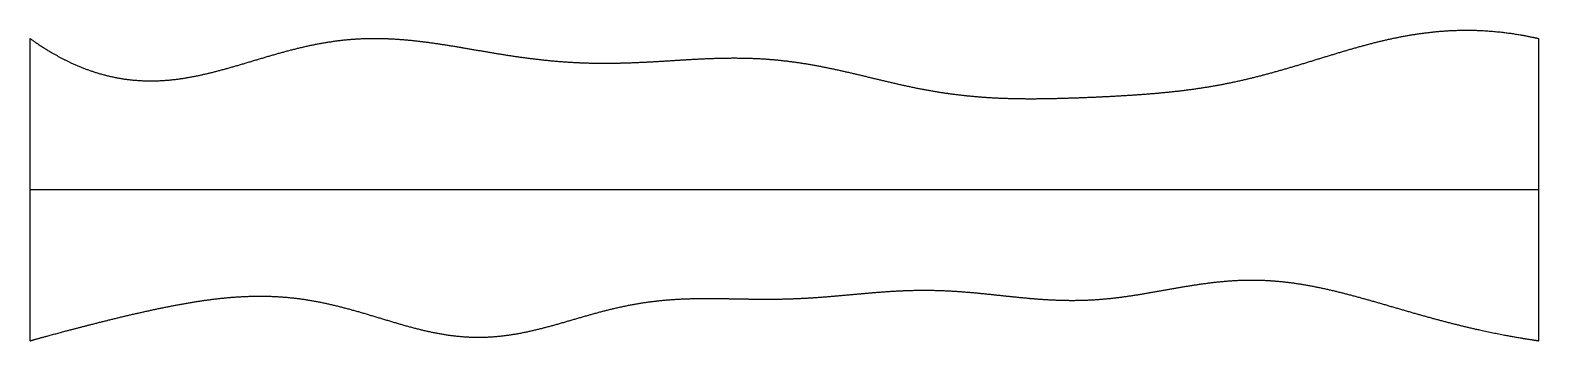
# Model space of a CAD drawing. Header units: millimetres. Extents: x 0 to 10, y 0 to 2.1.
import ezdxf

# ---------------------------------------------------------------- set-up
doc = ezdxf.new("R2010")
doc.units = ezdxf.units.MM
doc.layers.get('0').update_dxf_attribs({"linetype": 'CONTINUOUS'})

msp = doc.modelspace()

# ---------------------------------------------------------------- linework, layer by layer
for points in [[(0, 2), (0.04, 1.971), (0.119, 1.918), (0.238, 1.849), (0.397, 1.779), (0.596, 1.728), (0.794, 1.712), (0.992, 1.727), (1.189, 1.768), (1.388, 1.825), (1.586, 1.886), (1.785, 1.942), (1.985, 1.983), (2.185, 2.004), (2.386, 2.003), (2.587, 1.984), (2.788, 1.954), (2.989, 1.918), (3.19, 1.884), (3.391, 1.857), (3.592, 1.84), (3.792, 1.834), (3.994, 1.839), (4.195, 1.85), (4.396, 1.864), (4.598, 1.873), (4.799, 1.872), (4.999, 1.857), (5.199, 1.826), (5.398, 1.784), (5.597, 1.735), (5.797, 1.687), (5.996, 1.647), (6.196, 1.62), (6.397, 1.605), (6.598, 1.6), (6.799, 1.603), (7.001, 1.61), (7.203, 1.619), (7.404, 1.632), (7.605, 1.65), (7.805, 1.677), (8.005, 1.715), (8.203, 1.765), (8.401, 1.822), (8.599, 1.884), (8.796, 1.944), (8.994, 1.996), (9.193, 2.034), (9.393, 2.056), (9.594, 2.059), (9.756, 2.045), (9.878, 2.026), (9.959, 2.009), (10, 2)], [(0, 0), (0, 0.08), (0, 0.24), (0, 0.48), (0, 0.8), (0, 1.2), (0, 1.52), (0, 1.76), (0, 1.92), (0, 2)], [(10, 0), (10, 0.08), (10, 0.24), (10, 0.48), (10, 0.8), (10, 1.2), (10, 1.52), (10, 1.76), (10, 1.92), (10, 2)], [(0, 1), (0.4, 1), (1.2, 1), (2.4, 1), (4, 1), (6, 1), (7.6, 1), (8.8, 1), (9.6, 1), (10, 1)], [(0, 0), (0.039, 0.011), (0.118, 0.033), (0.236, 0.065), (0.395, 0.106), (0.593, 0.156), (0.793, 0.202), (0.993, 0.243), (1.194, 0.276), (1.396, 0.296), (1.597, 0.299), (1.798, 0.282), (1.999, 0.243), (2.199, 0.188), (2.399, 0.125), (2.598, 0.067), (2.796, 0.028), (2.995, 0.016), (3.193, 0.035), (3.392, 0.079), (3.591, 0.138), (3.79, 0.197), (3.99, 0.244), (4.191, 0.272), (4.392, 0.282), (4.593, 0.28), (4.794, 0.275), (4.995, 0.274), (5.196, 0.284), (5.397, 0.301), (5.598, 0.321), (5.799, 0.335), (6, 0.337), (6.201, 0.325), (6.402, 0.304), (6.603, 0.281), (6.804, 0.266), (7.004, 0.265), (7.205, 0.282), (7.405, 0.314), (7.606, 0.352), (7.806, 0.385), (8.006, 0.405), (8.206, 0.404), (8.406, 0.382), (8.606, 0.342), (8.806, 0.29), (9.006, 0.232), (9.205, 0.173), (9.404, 0.119), (9.603, 0.071), (9.762, 0.039), (9.881, 0.018), (9.96, 0.006), (10, 0)]]:
    msp.add_open_spline(points, degree=5)

doc.saveas('drawing.dxf')
